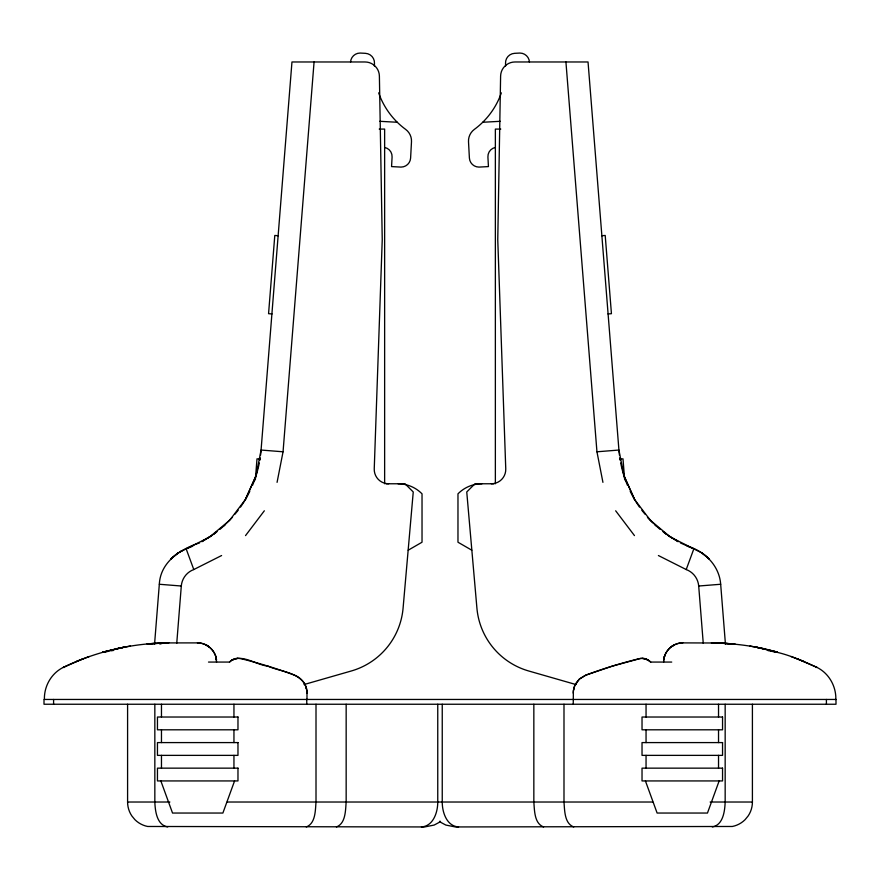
<?xml version="1.0" encoding="UTF-8"?>
<svg xmlns="http://www.w3.org/2000/svg" width="880" height="880" viewBox="0 0 880 880"><rect width="100%" height="100%" fill="white"/><g stroke="black" fill="none" stroke-linecap="round" stroke-linejoin="round"><path stroke-width="1.32" d="M573.243 704.242L573.375 690.899L574.607 686.037L579.216 679.239L585.706 675.18L612.491 666.072L640.849 658.372L645.568 658.79L650.738 662.068L671.726 662.068M44.407 699.457C44.011 686.268 51.326 673.277 63.261 667.414C92.081 653.367 123.706 645.227 155.683 643.302M154.55 644.281L159.324 584.265C160.424 561.946 180.477 549.043 199.595 542.916M176.748 643.291L181.302 586.014A19.173 19.173 0 0 1 193.787 569.547L221.606 555.533M255.343 479.82L257.004 458.843L260.447 459.118M277.068 482.35L283.052 451.792L314.072 61.974M663.641 662.068C663.454 651.816 672.562 642.697 682.814 642.895L718.586 643.005L735.24 644.083M664.026 658.251L663.74 660.143L664.576 656.139L664.026 658.251C665.654 649.528 673.948 642.752 682.814 642.895M245.465 499.389L256.058 475.684L261.074 450.043L291.962 61.974L365.013 61.974A14.377 14.377 0 0 1 379.39 76.109L382.239 239.8L374.242 468.886A14.377 14.377 0 0 0 388.619 483.769M573.672 689.095L574.112 687.456M234.575 780.934L222.882 813.043L172.535 813.043L160.853 780.934M719.147 780.934L707.465 813.043L657.118 813.043L645.425 780.934M703.252 643.291L698.698 586.014A19.173 19.173 0 0 0 686.213 569.547L693.836 548.856L680.405 542.916M256.058 475.684L245.377 499.543L229.592 520.366L209.506 537.097L177.804 553.069L170.61 559.064L178.057 552.904M245.531 535.601L264.341 510.785M234.949 514.206L238.205 510.235M232.485 517.22L223.652 526.042M208.505 662.068L229.504 662.068C240.504 652.201 255.673 665.005 267.751 666.072C279.433 671.407 294.954 671.616 303.567 682.209A19.173 19.173 0 0 1 306.988 693.143L306.988 699.457M219.901 529.408L225.401 524.48M213.301 534.501L217.107 531.564M213.246 534.534L216.095 532.345M670.78 647.141L674.113 644.985L672.287 646.041M408.199 550.198L422.026 542.223L422.026 493.834A33.55 33.55 0 0 0 398.057 483.769M201.96 541.574L212.168 535.249L201.872 541.629M179.641 551.936L182.347 550.484M83.303 658.68L63.261 667.414L64.537 667.414M192.808 546.172L186.164 548.856L193.787 569.547M76.098 661.573L89.287 656.491M231.869 660.077L237.699 658.295M304.029 684.552L351.285 670.989A71.896 71.896 0 0 0 403.084 608.146L413.248 491.964L405.042 483.769L385.979 483.769M102.762 652.19L125.356 646.877L102.762 652.19L108.196 651.387M116.457 648.692L130.295 646.019M306.273 826.947C315.601 823.482 315.326 810.403 316.008 802.021L316.008 704.242M336.413 826.947C345.741 823.482 345.466 810.403 346.159 802.021L346.159 704.242M712.305 826.947C723.173 825.044 724.812 811.063 725.164 802.021L725.164 704.242M148.181 643.786L165.209 642.917L159.786 643.731L165.209 642.917L197.428 642.895C206.976 642.708 215.721 650.628 216.502 660.143C215.677 650.617 206.976 642.752 197.428 642.895M104.06 651.816L108.141 651.222M110.858 650.826L113.575 650.43M421.432 826.947C433.345 826.188 437.811 812.152 437.756 802.021L437.756 704.242M601.777 235.73L605.209 235.455L611.435 313.687L608.003 313.962M565.928 61.974L596.948 451.792L618.926 450.043L623.942 475.684L634.535 499.389M619.553 459.118L622.996 458.843L624.657 479.82M698.698 586.014L720.676 584.265L725.45 644.281M482.724 122.265L500.247 121.308M165.209 642.917L147.015 643.896L168.861 642.895M379.225 129.085L384.637 129.085L384.637 483.769M500.775 129.085L495.363 129.085L495.363 483.769M494.021 483.769L474.958 483.769L466.752 491.964L476.916 608.146A71.896 71.896 0 0 0 528.715 670.989L575.971 684.552M815.705 667.414L816.981 667.414C828.916 673.277 836.22 686.268 835.835 699.457M127.589 704.242L127.589 802.021L169.862 802.021M227.227 802.021L652.773 802.021M710.138 802.021L752.411 802.021L752.411 704.242M711.381 642.895C733.689 643.269 756.008 645.986 777.48 652.19L770.693 651.178M715.022 642.917L733.216 643.896L724.548 643.302M379.753 121.308L397.276 122.265M278.223 235.73L274.791 235.455L268.565 313.687L271.997 313.962M283.052 451.792L261.074 450.043A115.038 115.038 0 0 1 260.546 455.235M159.324 584.265L181.302 586.014M458.568 826.947C446.655 826.188 442.189 812.152 442.244 802.021L442.244 704.242M768.02 650.628C785.202 652.938 801.317 660.275 816.981 667.414L796.928 658.68M167.695 826.947C156.827 825.044 155.188 811.063 154.836 802.021L154.836 704.242M573.727 826.947C564.399 823.482 564.674 810.403 563.992 802.021L563.992 704.242M543.587 826.947C534.259 823.482 534.534 810.403 533.841 802.021L533.841 704.242M749.936 646.019L763.785 648.692M776.171 651.816L754.875 646.877L777.48 652.19M642.532 658.295L648.373 660.077M790.955 656.491L804.144 661.573M687.192 546.172C704.627 550.913 719.345 565.719 720.676 584.265M658.394 555.533L686.213 569.547M678.128 541.629L667.898 535.293L678.04 541.574M471.801 550.198L457.974 542.223L457.974 493.834A33.55 33.55 0 0 1 481.943 483.769M207.944 646.041L206.129 644.985L209.462 647.141M662.893 531.564L666.699 534.501M663.905 532.345L666.754 534.534M701.943 552.904L709.39 559.064L702.196 553.069L670.494 537.097L650.408 520.366L634.623 499.543L623.942 475.684M656.348 526.042L647.493 517.198M654.599 524.48L660.099 529.408M647.515 517.22L652.795 522.731M641.795 510.235L645.062 514.228M615.659 510.785L634.469 535.601M306.988 693.143C307.098 685.311 301.873 677.853 294.525 675.18A479.303 479.303 0 0 0 240.757 658.625L238.029 658.295A11.506 11.506 0 0 0 229.504 662.068M305.624 686.037L306.559 689.106M216.216 658.251L215.655 656.139L216.601 662.068M596.948 451.792L602.932 482.35M306.856 690.899L306.988 692.879M826.408 699.457L826.408 704.242M718.531 704.242L718.531 717.024M718.531 729.806L718.531 742.588M718.531 755.37L718.531 768.152M646.052 704.242L646.052 717.024M646.052 729.806L646.052 742.588M646.052 755.37L646.052 768.152M306.757 699.457L306.757 704.242M233.948 704.242L233.948 717.024M233.948 729.806L233.948 742.588M233.948 755.37L233.948 768.152M161.469 704.242L161.469 717.024M161.469 729.806L161.469 742.588M161.469 755.37L161.469 768.152M53.592 699.457L53.592 704.242M752.411 802.021A24.717 24.42 -90 0 1 748.176 815.914L745.063 819.698A25.366 25.036 -87.4 0 1 732.336 826.474L455.334 826.947L445.819 825.055L441.529 822.767A24.849 24.607 88.5 0 1 439.571 821.304M529.463 62.117A9.581 9.581 0 0 0 519.893 53.053L514.58 53.328A9.581 9.581 0 0 0 505.527 63.415A76.692 76.692 0 0 1 505.626 66.011M495.363 147.444A9.251 9.251 0 0 0 487.916 157.014L488.433 166.595L478.962 167.09A9.581 9.581 0 0 1 469.392 158.026L468.512 141.757A14.377 14.377 0 0 1 474.353 129.393A76.692 76.692 0 0 0 501.358 92.851M350.537 62.117A9.581 9.581 0 0 1 360.107 53.053L365.42 53.328A9.581 9.581 0 0 1 374.473 63.415A76.692 76.692 0 0 0 374.374 66.011M384.637 147.444A9.251 9.251 0 0 1 392.084 157.014L391.567 166.595L401.038 167.09A9.581 9.581 0 0 0 410.608 158.026L411.488 141.757A14.377 14.377 0 0 0 405.647 129.393A76.692 76.692 0 0 1 378.642 92.851M573.243 693.143A19.173 19.173 0 0 1 576.664 682.209L579.755 678.744L585.706 675.18A479.303 479.303 0 0 1 639.485 658.625L642.213 658.295A11.506 11.506 0 0 1 650.738 662.068M127.589 802.021A24.717 24.42 90 0 0 131.824 815.914L134.937 819.698A25.366 25.036 87.4 0 0 147.664 826.474L424.666 826.947L434.181 825.055L438.471 822.767A24.849 24.607 -88.5 0 0 440.429 821.304M639.485 507.067A115.038 115.038 0 0 1 630.212 491.348M627.517 485.408A115.038 115.038 0 0 1 620.697 462.968M620.224 460.405A115.038 115.038 0 0 1 619.817 457.82M619.454 455.235A115.038 115.038 0 0 1 618.926 450.043L588.038 61.974L514.987 61.974A14.377 14.377 0 0 0 500.61 76.109L497.761 239.8L505.758 468.886A14.377 14.377 0 0 1 491.381 483.769M260.183 457.82A115.038 115.038 0 0 1 259.776 460.405M259.303 462.968A115.038 115.038 0 0 1 252.483 485.408M249.788 491.348A115.038 115.038 0 0 1 240.515 507.067M836 699.457L44 699.457L44 704.242L836 704.242L836 699.457M237.974 717.024L157.454 717.024L157.454 729.806L237.974 729.806L237.974 717.024M722.546 717.024L642.026 717.024L642.026 729.806L722.546 729.806L722.546 717.024M237.974 742.588L157.454 742.588L157.454 755.37L237.974 755.37L237.974 742.588M722.546 742.588L642.026 742.588L642.026 755.37L722.546 755.37L722.546 742.588M237.974 768.152L157.454 768.152L157.454 780.934L237.974 780.934L237.974 768.152M722.546 768.152L642.026 768.152L642.026 780.934L722.546 780.934L722.546 768.152"/></g></svg>
